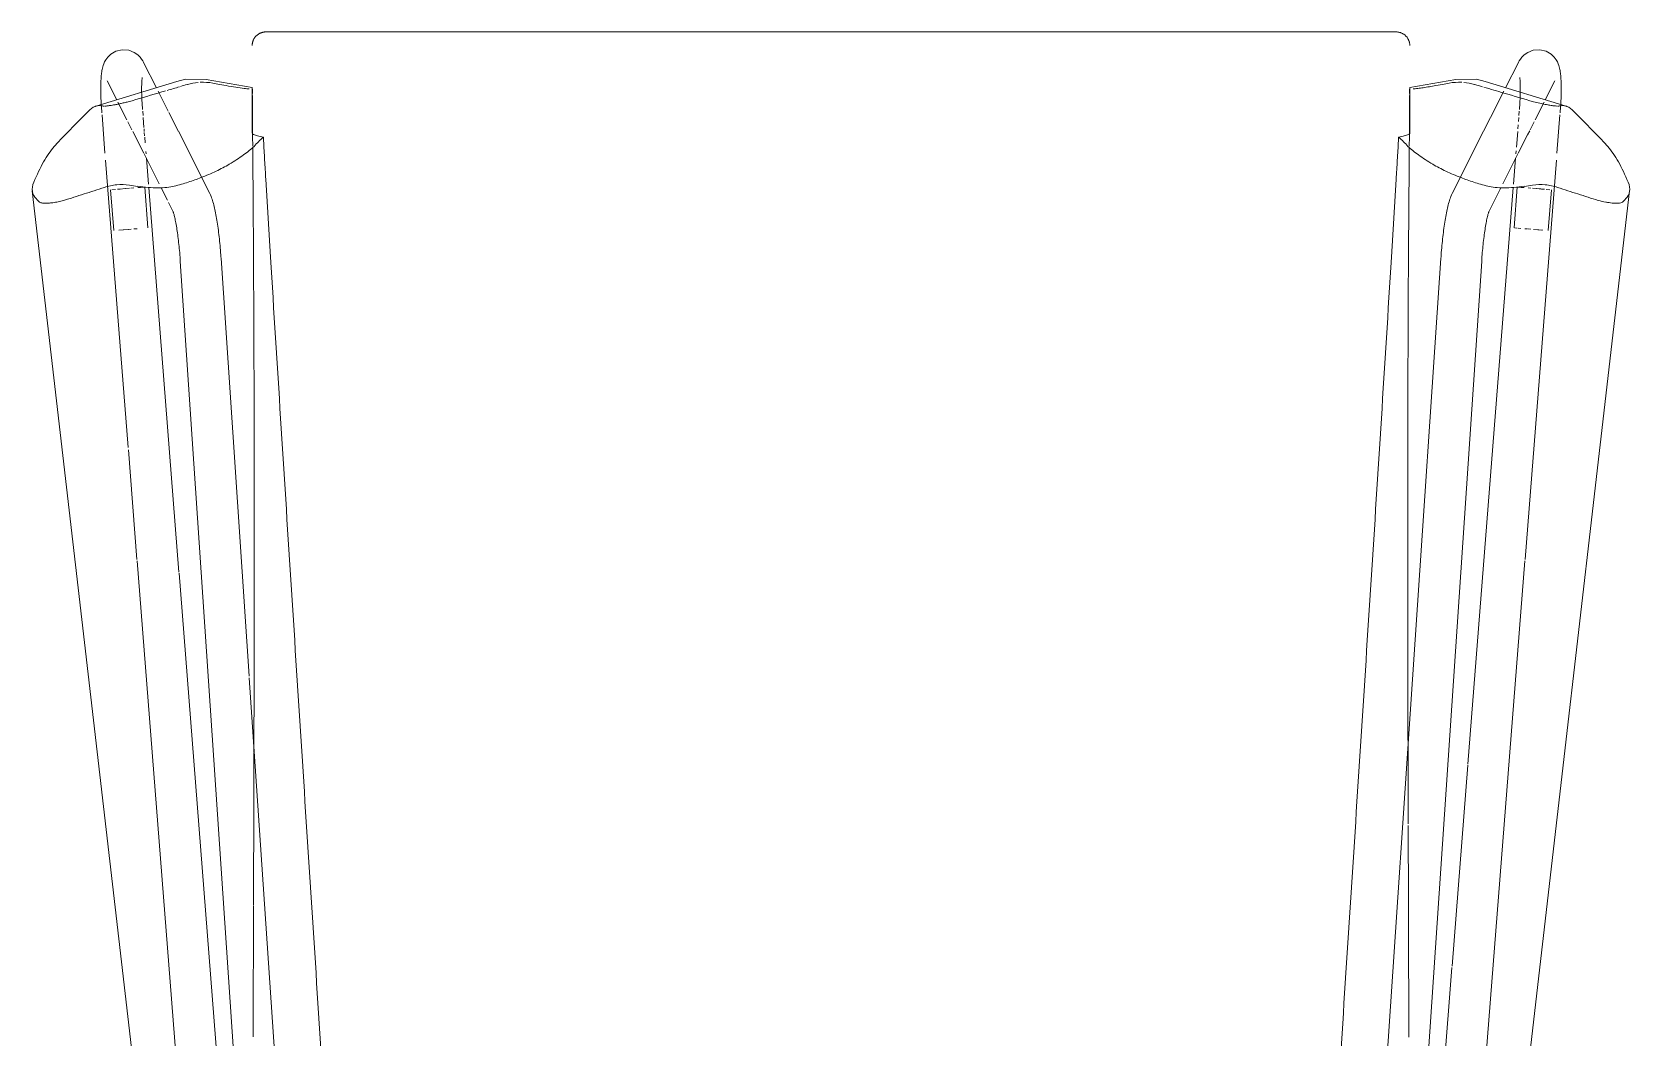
# Model space of a CAD drawing. Header units: inches. Extents: x 1076 to 2563, y 349 to 2134.
# Drawn here: x 2490.41 to 2519.74, y 964.4 to 982.85 of the extents above; entities that cross this region are included whole.
import ezdxf

# ---------------------------------------------------------------- set-up
doc = ezdxf.new("R2010")
doc.units = ezdxf.units.IN
doc.header["$MEASUREMENT"] = 0
doc.layers.add('I-FURN', color=30, linetype='Continuous', lineweight=9)

# ---------------------------------------------------------------- blocks, each defined once
blk = doc.blocks.new('HighTower_SelectRecliner - HighTower_SelectRecliner-6915583-Level XX  POWER _ SIGNAL')
at = {"layer": 'I-FURN'}
for p, q in [((-12.297, 7.463), (-14.661, -12.986)), ((-11.663, 7.462), (-12.738, -6.197)), ((-11.398, 1.27), (-10.915, 7.404)), ((12.738, -6.197), (11.663, 7.462)), ((14.661, -12.986), (12.297, 7.463)), ((10.039, 5.471), (10.679, -4.047)), ((11.945, -11.699), (10.788, 5.522)), ((-10.822, 5.004), (-11.945, -11.699)), ((-11.196, -11.75), (-10.206, 2.984)), ((11.265, 2.961), (11.968, -5.967)), ((-11.691, -2.446), (-11.4, 1.244)), ((-12.525, -13.05), (-11.692, -2.464)), ((10.681, -4.075), (11.196, -11.75)), ((11.97, -5.99), (12.525, -13.05)), ((-12.74, -6.221), (-13.317, -13.553)), ((12.898, -8.232), (12.74, -6.221)), ((13.317, -13.553), (12.902, -8.276)), ((-11.963, -11.93), (-11.96, -11.892)), ((-11.96, -11.892), (-11.956, -11.854)), ((-11.956, -11.854), (-11.953, -11.816)), ((11.953, -11.816), (11.952, -11.798)), ((11.956, -11.854), (11.953, -11.816)), ((11.96, -11.892), (11.956, -11.854)), ((11.963, -11.93), (11.96, -11.892)), ((-13.224, -13.007), (-13.165, -12.259)), ((-13.165, -12.259), (-13.224, -13.007)), ((-12.99, -12.273), (-13.065, -12.267)), ((-13.047, -12.268), (-12.991, -12.273)), ((-12.894, -12.28), (-12.98, -12.274)), ((-12.97, -12.274), (-12.894, -12.28)), ((-12.796, -12.288), (-12.845, -12.284)), ((-12.734, -12.293), (-12.788, -12.289)), ((-12.788, -12.289), (-12.734, -12.293)), ((-12.617, -12.302), (-12.666, -12.298)), ((-12.598, -13.056), (-12.54, -12.308)), ((-12.54, -12.308), (-12.598, -13.056)), ((-12.547, -12.308), (-12.596, -12.304)), ((-12.593, -12.304), (-12.546, -12.308)), ((12.598, -13.056), (12.54, -12.308)), ((12.54, -12.308), (12.598, -13.056)), ((12.734, -12.293), (12.796, -12.288)), ((12.796, -12.288), (12.734, -12.293)), ((12.845, -12.284), (12.894, -12.28)), ((12.894, -12.28), (12.845, -12.284)), ((12.902, -12.28), (12.988, -12.273)), ((12.988, -12.273), (12.902, -12.28)), ((12.995, -12.272), (13.072, -12.266)), ((13.072, -12.266), (12.995, -12.272)), ((13.224, -13.007), (13.165, -12.259)), ((13.224, -13.007), (13.165, -12.259)), ((-12.073, -12.601), (-12.298, -13.045)), ((12.045, -12.495), (12.041, -12.473)), ((12.161, -12.774), (12.073, -12.601)), ((12.075, -12.606), (12.075, -12.604)), ((12.298, -13.045), (12.181, -12.814)), ((-13.195, -13.009), (-13.131, -13.014)), ((-13.048, -13.021), (-13.1, -13.016)), ((-13.099, -13.016), (-13.047, -13.021)), ((-13.041, -13.021), (-12.953, -13.028)), ((-12.953, -13.028), (-13.029, -13.022)), ((-12.947, -13.028), (-12.876, -13.034)), ((-12.876, -13.034), (-12.945, -13.029)), ((-12.85, -13.036), (-12.797, -13.04)), ((-12.797, -13.04), (-12.85, -13.036)), ((-12.725, -13.046), (-12.676, -13.05)), ((-12.672, -13.05), (-12.606, -13.055)), ((-12.605, -13.055), (-12.652, -13.052)), ((-12.335, -13.119), (-12.61, -13.665)), ((-12.568, -13.589), (-12.53, -13.109)), ((-11.98, -14.08), (-11.404, -12.939)), ((11.404, -12.939), (11.98, -14.08)), ((12.61, -13.665), (12.335, -13.119)), ((12.53, -13.109), (12.568, -13.589)), ((12.61, -13.055), (12.676, -13.05)), ((12.676, -13.05), (12.61, -13.055)), ((12.681, -13.049), (12.725, -13.046)), ((12.725, -13.046), (12.681, -13.049)), ((12.797, -13.04), (12.855, -13.036)), ((12.855, -13.036), (12.797, -13.04)), ((12.876, -13.034), (12.953, -13.028)), ((12.953, -13.028), (12.876, -13.034)), ((12.958, -13.028), (13.047, -13.021)), ((13.047, -13.021), (12.958, -13.028)), ((13.052, -13.02), (13.099, -13.016)), ((13.099, -13.016), (13.052, -13.02)), ((13.135, -13.014), (13.199, -13.009)), ((13.199, -13.009), (13.135, -13.014)), ((-13.327, -13.682), (-13.382, -14.38)), ((-12.616, -13.677), (-12.786, -14.013)), ((-12.578, -13.722), (-12.574, -13.665)), ((12.574, -13.665), (12.577, -13.71)), ((12.817, -14.074), (12.616, -13.677)), ((13.382, -14.38), (13.327, -13.682)), ((-12.788, -14.017), (-12.826, -14.091)), ((-12.606, -14.079), (-12.583, -13.79)), ((-10.625, -14.047), (-10.625, -14.082)), ((10.625, -14.082), (10.625, -14.047)), ((12.589, -13.866), (12.598, -13.975)), ((12.6, -13.995), (12.605, -14.058)), ((12.606, -14.079), (12.61, -14.126)), ((-12.926, -14.289), (-13.09, -14.615)), ((-12.833, -14.105), (-12.907, -14.253)), ((-12.635, -14.449), (-12.629, -14.372)), ((-12.626, -14.333), (-12.62, -14.259)), ((-12.616, -14.199), (-12.61, -14.128)), ((-12.351, -14.816), (-12.109, -14.335)), ((-12.107, -14.332), (-11.981, -14.083)), ((-10.625, -14.082), (-10.625, -14.745)), ((10.625, -14.745), (10.625, -14.082)), ((11.981, -14.083), (12.107, -14.332)), ((12.109, -14.335), (12.153, -14.423)), ((12.612, -14.151), (12.626, -14.333)), ((12.629, -14.372), (12.635, -14.449)), ((12.907, -14.253), (12.833, -14.105)), ((13.09, -14.615), (12.926, -14.289)), ((-13.495, -14.541), (-12.01, -14.997)), ((-13.112, -14.658), (-13.288, -15.007)), ((12.01, -14.997), (13.495, -14.541)), ((12.167, -14.451), (12.351, -14.816)), ((13.288, -15.007), (13.112, -14.658)), ((13.386, -14.429), (13.385, -14.42)), ((13.396, -14.586), (13.395, -14.555)), ((-12.654, -14.818), (-12.654, -14.794)), ((-12.654, -14.841), (-12.654, -14.818)), ((-12.654, -14.864), (-12.654, -14.841)), ((-12.654, -14.886), (-12.654, -14.864)), ((-12.654, -14.908), (-12.654, -14.886)), ((-12.653, -14.928), (-12.654, -14.908)), ((-12.619, -15.346), (-12.384, -14.88)), ((-11.471, -15.032), (-10.625, -14.886)), ((10.625, -14.886), (11.471, -15.032)), ((12.384, -14.88), (12.619, -15.346)), ((12.654, -14.818), (12.654, -14.794)), ((12.654, -14.841), (12.654, -14.818)), ((12.654, -14.864), (12.654, -14.841)), ((12.654, -14.886), (12.654, -14.864)), ((-10.375, -15.905), (10.375, -15.905))]:
    blk.add_line(p, q, dxfattribs=at)
at = {"layer": 'I-FURN', "flags": 128}
for points in [[(-11.953, -11.816), (-11.95, -11.778), (-11.947, -11.74), (-11.945, -11.702), (-11.945, -11.699)], [(11.952, -11.798), (11.95, -11.778), (11.947, -11.74), (11.945, -11.702), (11.945, -11.699)], [(-11.997, -12.216), (-11.992, -12.182), (-11.988, -12.148), (-11.983, -12.113), (-11.979, -12.077), (-11.975, -12.041), (-11.971, -12.004), (-11.967, -11.967), (-11.963, -11.93)], [(-11.241, -12.223), (-11.237, -12.184), (-11.232, -12.144), (-11.227, -12.104), (-11.223, -12.063), (-11.219, -12.022)], [(-11.219, -12.022), (-11.215, -11.981), (-11.211, -11.94), (-11.208, -11.898), (-11.204, -11.856), (-11.201, -11.815), (-11.198, -11.773), (-11.196, -11.75)], [(-10.289, -11.768), (-10.332, -12.484), (-10.375, -13.2)], [(10.375, -13.2), (10.332, -12.484), (10.289, -11.768)], [(11.211, -11.94), (11.208, -11.898), (11.204, -11.856), (11.201, -11.815), (11.198, -11.773), (11.196, -11.75)], [(11.404, -12.939), (11.391, -12.912), (11.38, -12.885), (11.37, -12.86), (11.361, -12.834), (11.353, -12.809), (11.345, -12.783), (11.337, -12.756), (11.33, -12.729), (11.323, -12.701), (11.316, -12.672), (11.31, -12.643), (11.303, -12.612), (11.297, -12.581), (11.291, -12.549), (11.285, -12.516), (11.279, -12.482), (11.273, -12.447), (11.268, -12.411), (11.262, -12.375), (11.257, -12.338), (11.251, -12.301), (11.246, -12.262), (11.241, -12.223), (11.237, -12.184), (11.232, -12.144), (11.227, -12.104), (11.223, -12.063), (11.219, -12.022), (11.215, -11.981), (11.211, -11.94)], [(12.041, -12.473), (12.036, -12.449), (12.031, -12.424), (12.026, -12.398), (12.021, -12.37), (12.016, -12.341), (12.011, -12.311), (12.006, -12.28), (12.002, -12.249), (11.997, -12.216), (11.992, -12.182), (11.988, -12.148), (11.983, -12.113), (11.979, -12.077), (11.975, -12.041), (11.971, -12.004), (11.967, -11.967), (11.963, -11.93)], [(-12.075, -12.606), (-12.075, -12.604), (-12.073, -12.599), (-12.07, -12.591), (-12.067, -12.58), (-12.063, -12.567), (-12.059, -12.552), (-12.055, -12.535), (-12.05, -12.516), (-12.045, -12.495), (-12.041, -12.473), (-12.036, -12.449), (-12.031, -12.424), (-12.026, -12.398), (-12.021, -12.37), (-12.016, -12.341), (-12.011, -12.311), (-12.006, -12.28), (-12.002, -12.249), (-11.997, -12.216)], [(-11.268, -12.411), (-11.262, -12.375), (-11.257, -12.338), (-11.251, -12.301), (-11.246, -12.262), (-11.241, -12.223)], [(-11.353, -12.809), (-11.345, -12.783), (-11.337, -12.756), (-11.33, -12.729), (-11.323, -12.701), (-11.316, -12.672), (-11.31, -12.643), (-11.303, -12.612), (-11.297, -12.581), (-11.291, -12.549), (-11.285, -12.516), (-11.279, -12.482)], [(-11.279, -12.482), (-11.273, -12.447), (-11.268, -12.411)], [(12.055, -12.535), (12.05, -12.516), (12.045, -12.495)], [(12.075, -12.604), (12.073, -12.599), (12.07, -12.591), (12.067, -12.58), (12.063, -12.567), (12.059, -12.552), (12.055, -12.535)], [(-11.404, -12.939), (-11.391, -12.912), (-11.38, -12.885)], [(-11.38, -12.885), (-11.37, -12.86), (-11.361, -12.834), (-11.353, -12.809)], [(-14.591, -13.243), (-14.612, -13.195), (-14.633, -13.147)], [(14.633, -13.147), (14.612, -13.195), (14.591, -13.243)], [(-13.01, -15.578), (-13.131, -15.549), (-13.221, -15.496), (-13.277, -15.44), (-13.312, -15.393), (-13.335, -15.353), (-13.349, -15.319), (-13.36, -15.29), (-13.368, -15.263), (-13.374, -15.239), (-13.379, -15.216), (-13.383, -15.194), (-13.387, -15.172), (-13.39, -15.15), (-13.392, -15.128), (-13.395, -15.105), (-13.397, -15.082), (-13.398, -15.059), (-13.4, -15.036), (-13.401, -15.011), (-13.402, -14.986), (-13.403, -14.961), (-13.403, -14.935), (-13.404, -14.909), (-13.404, -14.882), (-13.404, -14.854), (-13.404, -14.826), (-13.404, -14.797), (-13.403, -14.768), (-13.402, -14.739), (-13.402, -14.709), (-13.401, -14.679), (-13.399, -14.648), (-13.398, -14.617), (-13.396, -14.586)], [(-13.396, -14.586), (-13.395, -14.555), (-13.393, -14.524), (-13.391, -14.492)], [(-13.391, -14.492), (-13.388, -14.46), (-13.386, -14.429), (-13.385, -14.42)], [(-12.654, -14.794), (-12.653, -14.769), (-12.652, -14.743), (-12.651, -14.717), (-12.65, -14.691), (-12.649, -14.664), (-12.648, -14.637), (-12.646, -14.609), (-12.645, -14.582), (-12.643, -14.554), (-12.641, -14.526), (-12.639, -14.498), (-12.638, -14.479)], [(12.654, -14.794), (12.653, -14.769), (12.652, -14.743), (12.651, -14.717), (12.65, -14.691), (12.649, -14.664), (12.648, -14.637), (12.646, -14.609), (12.645, -14.582), (12.643, -14.554), (12.641, -14.526), (12.639, -14.498), (12.638, -14.479)], [(13.01, -15.578), (13.131, -15.549), (13.221, -15.496), (13.277, -15.44), (13.312, -15.393), (13.335, -15.353), (13.349, -15.319), (13.36, -15.29), (13.368, -15.263), (13.374, -15.239), (13.379, -15.216), (13.383, -15.194), (13.387, -15.172), (13.39, -15.15), (13.392, -15.128), (13.395, -15.105), (13.397, -15.082), (13.398, -15.059), (13.4, -15.036), (13.401, -15.011), (13.402, -14.986), (13.403, -14.961), (13.403, -14.935), (13.404, -14.909), (13.404, -14.882), (13.404, -14.854), (13.404, -14.826), (13.404, -14.797), (13.403, -14.768), (13.402, -14.739), (13.402, -14.709), (13.401, -14.679), (13.399, -14.648), (13.398, -14.617), (13.396, -14.586)], [(13.395, -14.555), (13.393, -14.524), (13.391, -14.492), (13.388, -14.46), (13.386, -14.429)], [(-12.651, -14.983), (-12.652, -14.966), (-12.653, -14.947), (-12.653, -14.928)], [(-11.102, -14.919), (-11.224, -14.942), (-11.347, -14.965)], [(11.347, -14.965), (11.224, -14.942), (11.102, -14.919)], [(12.643, -15.069), (12.644, -15.068), (12.644, -15.064), (12.645, -15.058), (12.646, -15.049), (12.647, -15.039), (12.649, -15.027), (12.65, -15.014), (12.651, -14.999), (12.651, -14.983), (12.652, -14.966), (12.653, -14.947), (12.653, -14.928), (12.654, -14.908), (12.654, -14.886)], [(-12.65, -15.014), (-12.651, -14.999), (-12.651, -14.983)], [(-12.643, -15.069), (-12.644, -15.068), (-12.644, -15.064), (-12.645, -15.058), (-12.646, -15.049), (-12.647, -15.039), (-12.649, -15.027), (-12.65, -15.014)], [(-11.471, -15.032), (-11.847, -15.035), (-12.01, -14.997)], [(11.471, -15.032), (11.847, -15.035), (12.01, -14.997)], [(-13.01, -15.578), (-12.887, -15.568), (-12.79, -15.529), (-12.725, -15.484), (-12.683, -15.442), (-12.655, -15.406), (-12.635, -15.375), (-12.62, -15.348), (-12.619, -15.346)], [(13.01, -15.578), (12.887, -15.568), (12.79, -15.529), (12.725, -15.484), (12.683, -15.442), (12.655, -15.406), (12.635, -15.375), (12.62, -15.348), (12.619, -15.346)], [(-10.375, -15.905), (-10.385, -15.904), (-10.395, -15.904), (-10.405, -15.903), (-10.415, -15.901), (-10.425, -15.9), (-10.434, -15.897), (-10.444, -15.895), (-10.454, -15.892), (-10.463, -15.889), (-10.472, -15.885), (-10.481, -15.881), (-10.49, -15.876), (-10.499, -15.872), (-10.508, -15.866), (-10.516, -15.861), (-10.524, -15.855), (-10.532, -15.849), (-10.54, -15.843), (-10.547, -15.836), (-10.554, -15.829), (-10.561, -15.821), (-10.568, -15.814), (-10.574, -15.806), (-10.58, -15.798), (-10.585, -15.79), (-10.591, -15.781), (-10.595, -15.772), (-10.6, -15.764), (-10.604, -15.754), (-10.608, -15.745), (-10.611, -15.736), (-10.615, -15.726), (-10.617, -15.717), (-10.619, -15.707), (-10.621, -15.697), (-10.623, -15.687), (-10.624, -15.677), (-10.625, -15.667), (-10.625, -15.657), (-10.625, -15.655)], [(10.625, -15.655), (10.625, -15.665), (10.624, -15.675), (10.623, -15.685), (10.622, -15.694), (10.62, -15.704), (10.618, -15.714), (10.615, -15.724), (10.612, -15.733), (10.609, -15.743), (10.605, -15.752), (10.601, -15.761), (10.597, -15.77), (10.592, -15.779), (10.587, -15.787), (10.581, -15.796), (10.576, -15.804), (10.569, -15.812), (10.563, -15.819), (10.556, -15.827), (10.549, -15.834), (10.542, -15.841), (10.534, -15.847), (10.526, -15.854), (10.518, -15.859), (10.51, -15.865), (10.502, -15.87), (10.493, -15.875), (10.484, -15.88), (10.475, -15.884), (10.466, -15.888), (10.456, -15.891), (10.447, -15.894), (10.437, -15.897), (10.427, -15.899), (10.417, -15.901), (10.408, -15.902), (10.398, -15.904), (10.388, -15.904), (10.378, -15.905), (10.375, -15.905)]]:
    blk.add_lwpolyline(points, dxfattribs=at)
at = {"layer": 'I-FURN'}
for centre, major_axis, ratio, start_param, end_param in [((17.477, -24.547), (-32.349, 11.199), 0.214106, 6.196757, 6.204981), ((-17.477, -24.547), (32.349, 11.199), 0.214106, 0.078204, 0.086428), ((-12.343, -17.081), (14.348, 2.052), 0.277704, 1.55783, 1.568372), ((12.343, -17.081), (-14.348, 2.052), 0.277704, 4.714813, 4.725356), ((-20.214, -11.14), (-9.972, 3.083), 0.08256, 3.357899, 3.362887), ((20.215, -11.141), (9.972, 3.082), 0.082583, 2.920307, 2.925294)]:
    blk.add_ellipse(centre, major_axis=major_axis, ratio=ratio, start_param=start_param, end_param=end_param, dxfattribs=at)
for points, knots in [([(-9.307, 3.63), (-9.32, 3.432), (-9.46, 1.261), (-9.664, -1.898), (-9.916, -5.846), (-10.104, -8.807), (-10.227, -10.781), (-10.289, -11.768)], [0.2571046, 0.2571046, 0.2571046, 0.2571046, 0.2857143, 0.5714286, 0.7142857, 0.8571429, 1, 1, 1, 1]), ([(10.289, -11.768), (10.227, -10.781), (10.104, -8.807), (9.916, -5.846), (9.727, -2.885), (9.537, 0.076), (9.397, 2.248), (9.32, 3.432), (9.307, 3.63)], [0, 0, 0, 0, 0.1428571, 0.2857143, 0.4285714, 0.5714286, 0.7142857, 0.7428954, 0.7428954, 0.7428954, 0.7428954]), ([(-10.596, -1.334), (-10.598, -0.838), (-10.6, 0.042), (-10.603, 0.921), (-10.604, 1.303)], [0.642353, 0.642353, 0.642353, 0.642353, 0.7142857, 0.7696765, 0.7696765, 0.7696765, 0.7696765]), ([(10.601, 0.118), (10.599, -0.486), (10.596, -1.413), (10.594, -2.341), (10.593, -2.664)], [0.2875465, 0.2875465, 0.2875465, 0.2875465, 0.375, 0.4218506, 0.4218506, 0.4218506, 0.4218506]), ([(-10.589, -8.72), (-10.588, -7.734), (-10.587, -5.762), (-10.591, -3.31), (-10.595, -1.844), (-10.596, -1.364)], [0.2857143, 0.2857143, 0.2857143, 0.2857143, 0.4285714, 0.5714286, 0.6409189, 0.6409189, 0.6409189, 0.6409189]), ([(10.593, -2.674), (10.592, -3.21), (10.589, -4.609), (10.586, -6.872), (10.589, -8.596), (10.591, -9.459)], [0.4223094, 0.4223094, 0.4223094, 0.4223094, 0.5, 0.625, 0.75, 0.75, 0.75, 0.75]), ([(-10.616, -13.783), (-10.611, -13.081), (-10.596, -11.395), (-10.591, -9.705), (-10.589, -8.72)], [0.0408455, 0.0408455, 0.0408455, 0.0408455, 0.1428571, 0.2857143, 0.2857143, 0.2857143, 0.2857143]), ([(10.591, -9.459), (10.594, -10.321), (10.6, -11.764), (10.61, -13.204), (10.615, -13.783)], [0.75, 0.75, 0.75, 0.75, 0.875, 0.9591546, 0.9591546, 0.9591546, 0.9591546]), ([(-14.544, -12.792), (-14.531, -12.778), (-14.501, -12.767), (-14.446, -12.761), (-14.404, -12.76), (-14.351, -12.762), (-14.284, -12.77), (-14.201, -12.783), (-14.133, -12.798), (-14.083, -12.811)], [-1, -1, -1, -1, -0.7, -0.625, -0.55, -0.4, -0.3, -0.2, 0, 0, 0, 0]), ([(14.083, -12.811), (14.12, -12.801), (14.173, -12.789), (14.238, -12.777), (14.284, -12.77), (14.327, -12.765), (14.38, -12.76), (14.445, -12.759), (14.508, -12.768), (14.535, -12.783), (14.544, -12.792)], [-1, -1, -1, -1, -0.85, -0.775, -0.7, -0.625, -0.55, -0.4, -0.2, 0, 0, 0, 0]), ([(-12.899, -14.623), (-12.938, -14.613), (-12.994, -14.599), (-13.062, -14.584), (-13.112, -14.574), (-13.15, -14.567), (-13.178, -14.562), (-13.219, -14.556), (-13.272, -14.548), (-13.308, -14.545), (-13.323, -14.544)], [-1, -1, -1, -1, -0.85, -0.775, -0.7, -0.625, -0.5875, -0.55, -0.4, -0.2543913, -0.2543913, -0.2543913, -0.2543913]), ([(-11.983, -14.891), (-12.107, -14.855), (-12.412, -14.765), (-12.717, -14.676), (-12.899, -14.623)], [-0.8411165, -0.8411165, -0.8411165, -0.8411165, -0.5, 0, 0, 0, 0]), ([(12.899, -14.623), (12.717, -14.676), (12.49, -14.742), (12.263, -14.809), (12.218, -14.822)], [-1, -1, -1, -1, -0.5, -0.3746879, -0.3746879, -0.3746879, -0.3746879]), ([(13.323, -14.544), (13.318, -14.544), (13.305, -14.545), (13.281, -14.548), (13.238, -14.553), (13.191, -14.56), (13.142, -14.569), (13.101, -14.576), (13.046, -14.588), (12.975, -14.604), (12.925, -14.616), (12.899, -14.623)], [-0.7456087, -0.7456087, -0.7456087, -0.7456087, -0.7, -0.625, -0.55, -0.4, -0.35, -0.3, -0.2, -0.1, 0, 0, 0, 0]), ([(11.102, -14.919), (11.042, -14.908), (10.926, -14.888), (10.783, -14.868), (10.708, -14.861), (10.682, -14.858), (10.68, -14.858)], [-1, -1, -1, -1, -0.7, -0.4, -0.2, -0.1869059, -0.1869059, -0.1869059, -0.1869059])]:
    blk.add_open_spline(points, degree=3, knots=knots, dxfattribs=at)
for points in [[(-10.607, 2.229), (-10.607, 2.335), (-10.607, 2.441), (-10.608, 2.547)], [(10.608, 2.544), (10.607, 2.248), (10.606, 1.951), (10.605, 1.654)], [(-10.604, 1.303), (-10.605, 1.611), (-10.606, 1.919), (-10.607, 2.227)], [(10.605, 1.65), (10.605, 1.523), (10.604, 1.397), (10.604, 1.27)], [(10.604, 1.27), (10.604, 1.145), (10.603, 1.02), (10.603, 0.896)], [(10.603, 0.896), (10.602, 0.641), (10.601, 0.386), (10.601, 0.131)], [(-14.633, -13.147), (-14.659, -13.084), (-14.677, -12.971), (-14.627, -12.881), (-14.585, -12.841)], [(-14.083, -12.811), (-13.96, -12.85), (-13.712, -12.929), (-13.463, -13.01), (-13.339, -13.051)], [(13.339, -13.051), (13.463, -13.01), (13.712, -12.929), (13.96, -12.85), (14.083, -12.811)], [(14.585, -12.841), (14.627, -12.881), (14.677, -12.971), (14.659, -13.084), (14.633, -13.147)], [(-13.339, -13.051), (-13.266, -13.075), (-13.112, -13.107), (-12.955, -13.103), (-12.878, -13.092)], [(-12.727, -13.071), (-12.662, -13.061), (-12.535, -13.048), (-12.351, -13.04), (-12.186, -13.047), (-12.098, -13.062), (-12.059, -13.072)], [(-12.059, -13.072), (-11.967, -13.095), (-11.793, -13.145), (-11.639, -13.2), (-11.566, -13.23)], [(-10.375, -13.2), (-10.382, -13.318), (-10.396, -13.552), (-10.41, -13.787), (-10.416, -13.905)], [(10.416, -13.905), (10.41, -13.787), (10.396, -13.552), (10.382, -13.318), (10.375, -13.2)], [(11.566, -13.23), (11.639, -13.2), (11.793, -13.145), (11.967, -13.095), (12.059, -13.072)], [(12.059, -13.072), (12.098, -13.062), (12.186, -13.047), (12.351, -13.04), (12.535, -13.048), (12.662, -13.061), (12.727, -13.071)], [(12.878, -13.092), (12.955, -13.103), (13.112, -13.107), (13.265, -13.075), (13.339, -13.051)], [(-14.213, -13.854), (-14.28, -13.785), (-14.41, -13.613), (-14.532, -13.377), (-14.591, -13.243)], [(-11.566, -13.23), (-11.467, -13.267), (-11.282, -13.346), (-11.121, -13.432), (-11.047, -13.476)], [(-11.047, -13.476), (-10.949, -13.535), (-10.774, -13.648), (-10.645, -13.753), (-10.591, -13.803)], [(10.591, -13.803), (10.645, -13.753), (10.774, -13.648), (10.949, -13.535), (11.047, -13.476)], [(11.047, -13.476), (11.121, -13.432), (11.282, -13.346), (11.467, -13.267), (11.566, -13.23)], [(14.591, -13.243), (14.532, -13.377), (14.41, -13.613), (14.28, -13.785), (14.213, -13.854)], [(-13.639, -14.447), (-13.735, -14.348), (-13.927, -14.15), (-14.118, -13.953), (-14.213, -13.854)], [(-10.598, -14.024), (-10.607, -14.029), (-10.62, -14.037), (-10.625, -14.044), (-10.625, -14.047)], [(-10.618, -14.037), (-10.617, -13.96), (-10.617, -13.884), (-10.616, -13.807)], [(-10.618, -14.129), (-10.618, -14.099), (-10.618, -14.068), (-10.618, -14.037)], [(-10.567, -14.012), (-10.579, -14.016), (-10.589, -14.02), (-10.598, -14.024)], [(-10.591, -13.803), (-10.563, -13.833), (-10.509, -13.892), (-10.456, -13.943), (-10.43, -13.968)], [(-10.42, -13.975), (-10.439, -13.978), (-10.476, -13.986), (-10.526, -13.998), (-10.554, -14.007), (-10.567, -14.012)], [(-10.416, -13.905), (-10.417, -13.916), (-10.418, -13.94), (-10.42, -13.963), (-10.42, -13.975)], [(10.42, -13.975), (10.42, -13.963), (10.418, -13.94), (10.417, -13.916), (10.416, -13.905)], [(10.567, -14.012), (10.554, -14.007), (10.526, -13.998), (10.476, -13.986), (10.439, -13.978), (10.42, -13.975)], [(10.43, -13.968), (10.456, -13.943), (10.509, -13.892), (10.563, -13.833), (10.591, -13.803)], [(10.598, -14.024), (10.59, -14.02), (10.579, -14.016), (10.566, -14.012)], [(10.625, -14.047), (10.625, -14.04), (10.616, -14.033), (10.598, -14.024)], [(10.616, -13.807), (10.616, -13.884), (10.617, -13.96), (10.617, -14.037)], [(10.617, -14.037), (10.618, -14.068), (10.618, -14.099), (10.618, -14.13)], [(14.213, -13.854), (14.118, -13.953), (13.927, -14.15), (13.735, -14.348), (13.639, -14.447)], [(-10.621, -14.627), (-10.62, -14.461), (-10.619, -14.295), (-10.618, -14.129)], [(10.618, -14.13), (10.619, -14.296), (10.62, -14.461), (10.621, -14.627)], [(-13.51, -14.537), (-13.554, -14.52), (-13.597, -14.49), (-13.639, -14.447)], [(-13.495, -14.541), (-13.5, -14.54), (-13.505, -14.539), (-13.51, -14.537)], [(-13.374, -14.546), (-13.414, -14.555), (-13.453, -14.554), (-13.491, -14.543)], [(-13.338, -14.543), (-13.355, -14.543), (-13.367, -14.544), (-13.374, -14.546)], [(-10.621, -14.735), (-10.621, -14.699), (-10.621, -14.663), (-10.621, -14.627)], [(10.621, -14.627), (10.621, -14.663), (10.621, -14.699), (10.621, -14.735)], [(13.374, -14.546), (13.367, -14.544), (13.355, -14.543), (13.338, -14.543)], [(13.491, -14.543), (13.453, -14.554), (13.414, -14.555), (13.374, -14.546)], [(13.51, -14.537), (13.505, -14.538), (13.5, -14.54), (13.495, -14.541)], [(13.639, -14.447), (13.597, -14.49), (13.554, -14.52), (13.51, -14.537)], [(-11.817, -14.94), (-11.865, -14.926), (-11.913, -14.912), (-11.96, -14.897)], [(-11.617, -14.978), (-11.683, -14.972), (-11.747, -14.96), (-11.81, -14.942)], [(-10.985, -14.899), (-11.023, -14.905), (-11.062, -14.912), (-11.102, -14.919)], [(-10.771, -14.868), (-10.803, -14.871), (-10.871, -14.881), (-10.946, -14.892), (-10.985, -14.899)], [(-10.685, -14.859), (-10.698, -14.86), (-10.725, -14.862), (-10.755, -14.866), (-10.771, -14.868)], [(-10.625, -14.752), (-10.625, -14.795), (-10.625, -14.86), (-10.625, -14.884), (-10.625, -14.885)], [(-10.625, -14.859), (-10.625, -14.859), (-10.625, -14.858), (-10.624, -14.857)], [(-10.625, -14.885), (-10.625, -14.887), (-10.625, -14.878), (-10.625, -14.859)], [(-10.624, -14.857), (-10.623, -14.856), (-10.621, -14.855), (-10.619, -14.854)], [(-10.619, -14.854), (-10.62, -14.828), (-10.621, -14.801), (-10.621, -14.775)], [(10.621, -14.775), (10.621, -14.801), (10.62, -14.828), (10.619, -14.854)], [(10.619, -14.854), (10.621, -14.855), (10.623, -14.856), (10.624, -14.857)], [(10.624, -14.857), (10.625, -14.858), (10.625, -14.859), (10.625, -14.859)], [(10.625, -14.885), (10.625, -14.884), (10.625, -14.86), (10.625, -14.795), (10.625, -14.752)], [(10.625, -14.859), (10.625, -14.878), (10.625, -14.887), (10.625, -14.885)], [(11.81, -14.942), (11.747, -14.96), (11.683, -14.972), (11.618, -14.978)], [(11.938, -14.904), (11.897, -14.916), (11.857, -14.928), (11.817, -14.94)], [(12.184, -14.832), (12.109, -14.854), (12.035, -14.876), (11.96, -14.898)], [(-11.347, -14.965), (-11.423, -14.979), (-11.502, -14.984), (-11.58, -14.98)], [(11.58, -14.98), (11.502, -14.984), (11.423, -14.979), (11.347, -14.965)]]:
    blk.add_open_spline(points, degree=3, dxfattribs=at)

msp = doc.modelspace()

# ---------------------------------------------------------------- block references
at = {"layer": 'I-FURN', "rotation": 180}
msp.add_blockref('HighTower_SelectRecliner - HighTower_SelectRecliner-6915583-Level XX  POWER _ SIGNAL', (2505.074, 966.948), dxfattribs=at)

doc.saveas('drawing.dxf')
